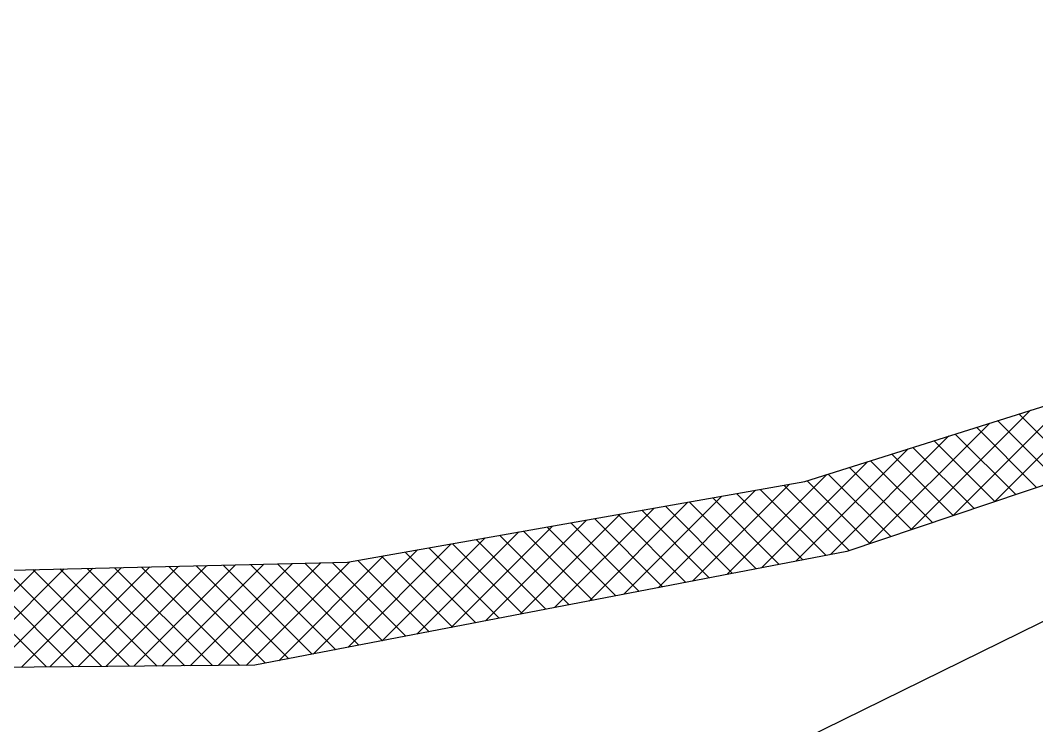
# Model space of a CAD drawing. Header units: metres. Extents: x 268124 to 271097, y 2138069 to 2140457.
# Drawn here: x 270330.4 to 270494.3, y 2138308.8 to 2138422.5 of the extents above; entities that cross this region are included whole.
import ezdxf

# ---------------------------------------------------------------- set-up
doc = ezdxf.new("R2010")
doc.units = ezdxf.units.M
doc.layers.add('PORT', color=5, linetype='Continuous')
doc.layers.add('village', color=3, linetype='Continuous')

msp = doc.modelspace()

# ---------------------------------------------------------------- linework, layer by layer
at = {"layer": 'PORT'}
for p, q in [((270456.9, 2138348.13), (270513.16, 2138365.89)), ((270518.25, 2138355.24), (270463.69, 2138336.86)), ((270383.18, 2138335.11), (270456.9, 2138348.13)), ((270463.69, 2138336.86), (270368.22, 2138318.49)), ((270281.62, 2138332.74), (270383.18, 2138335.11)), ((270368.22, 2138318.49), (270223.11, 2138317.3))]:
    msp.add_line(p, q, dxfattribs=at)
at = {"layer": 'PORT', "linetype": 'Continuous'}
for p, q in [((270487.55, 2138344.9), (270506.4, 2138363.76)), ((270480.78, 2138342.62), (270499.84, 2138361.69)), ((270474.01, 2138340.34), (270493.28, 2138359.61)), ((270501, 2138349.43), (270491.41, 2138359.02)), ((270467.24, 2138338.06), (270486.72, 2138357.54)), ((270494.28, 2138347.17), (270484.58, 2138356.87)), ((270497.64, 2138348.3), (270488, 2138357.95)), ((270461.04, 2138336.35), (270480.16, 2138355.47)), ((270487.57, 2138344.9), (270477.76, 2138354.71)), ((270490.93, 2138346.04), (270481.17, 2138355.79)), ((270455.48, 2138335.28), (270473.6, 2138353.4)), ((270484.21, 2138343.77), (270474.34, 2138353.64)), ((270477.49, 2138341.51), (270467.52, 2138351.48)), ((270480.85, 2138342.64), (270470.93, 2138352.56)), ((270449.92, 2138334.21), (270467.04, 2138351.33)), ((270474.13, 2138340.38), (270464.1, 2138350.41)), ((270444.36, 2138333.14), (270460.48, 2138349.26)), ((270467.41, 2138338.12), (270457.28, 2138348.25)), ((270470.77, 2138339.25), (270460.69, 2138349.33)), ((270433.24, 2138331), (270448.97, 2138346.73)), ((270438.8, 2138332.07), (270454.42, 2138347.69)), ((270460.33, 2138336.22), (270449.69, 2138346.86)), ((270464.05, 2138336.99), (270453.51, 2138347.53)), ((270427.68, 2138329.93), (270443.51, 2138345.77)), ((270452.8, 2138334.77), (270442.06, 2138345.51)), ((270456.57, 2138335.49), (270445.87, 2138346.19)), ((270416.56, 2138327.79), (270432.61, 2138343.84)), ((270422.12, 2138328.86), (270438.06, 2138344.81)), ((270441.5, 2138332.59), (270430.61, 2138343.49)), ((270445.27, 2138333.32), (270434.43, 2138344.16)), ((270449.04, 2138334.04), (270438.24, 2138344.84)), ((270405.44, 2138325.65), (270421.7, 2138341.92)), ((270411, 2138326.72), (270427.15, 2138342.88)), ((270433.97, 2138331.15), (270422.98, 2138342.14)), ((270437.74, 2138331.87), (270426.79, 2138342.82)), ((270394.32, 2138323.52), (270410.8, 2138339.99)), ((270399.88, 2138324.59), (270416.25, 2138340.95)), ((270422.68, 2138328.97), (270411.53, 2138340.12)), ((270426.44, 2138329.7), (270415.35, 2138340.79)), ((270430.21, 2138330.42), (270419.16, 2138341.47)), ((270388.76, 2138322.45), (270405.34, 2138339.03)), ((270415.15, 2138327.52), (270403.9, 2138338.77)), ((270418.91, 2138328.25), (270407.71, 2138339.45)), ((270377.64, 2138320.31), (270394.44, 2138337.1)), ((270383.2, 2138321.38), (270399.89, 2138338.06)), ((270403.85, 2138325.35), (270392.45, 2138336.75)), ((270407.61, 2138326.07), (270396.27, 2138337.42)), ((270411.38, 2138326.8), (270400.08, 2138338.1)), ((270362.31, 2138318.44), (270378.88, 2138335.01)), ((270366.84, 2138318.48), (270383.53, 2138335.17)), ((270372.08, 2138319.24), (270388.98, 2138336.14)), ((270392.55, 2138323.17), (270380.67, 2138335.05)), ((270396.32, 2138323.9), (270384.82, 2138335.4)), ((270400.08, 2138324.62), (270388.63, 2138336.07)), ((270317.04, 2138318.07), (270332.9, 2138333.94)), ((270334.65, 2138318.22), (270319.24, 2138333.62)), ((270321.56, 2138318.11), (270337.5, 2138334.05)), ((270339.1, 2138318.25), (270323.63, 2138333.72)), ((270326.09, 2138318.15), (270342.1, 2138334.15)), ((270343.56, 2138318.29), (270328.02, 2138333.83)), ((270330.62, 2138318.18), (270346.7, 2138334.26)), ((270348.01, 2138318.33), (270332.41, 2138333.93)), ((270335.14, 2138318.22), (270351.29, 2138334.37)), ((270352.46, 2138318.36), (270336.8, 2138334.03)), ((270339.67, 2138318.26), (270355.89, 2138334.48)), ((270356.92, 2138318.4), (270341.18, 2138334.13)), ((270344.2, 2138318.29), (270360.49, 2138334.58)), ((270361.37, 2138318.44), (270345.57, 2138334.23)), ((270348.73, 2138318.33), (270365.08, 2138334.69)), ((270365.82, 2138318.47), (270349.96, 2138334.34)), ((270353.25, 2138318.37), (270369.68, 2138334.8)), ((270369.96, 2138318.83), (270354.35, 2138334.44)), ((270357.78, 2138318.41), (270374.28, 2138334.9)), ((270373.73, 2138319.55), (270358.74, 2138334.54)), ((270377.49, 2138320.28), (270363.12, 2138334.64)), ((270381.26, 2138321), (270367.51, 2138334.75)), ((270385.02, 2138321.73), (270371.9, 2138334.85)), ((270388.79, 2138322.45), (270376.29, 2138334.95))]:
    msp.add_line(p, q, dxfattribs=at)
at = {"layer": 'village', "color": 3}
msp.add_line((270693.09, 2138422.5), (270370.22, 2138264.17), dxfattribs=at)

doc.saveas('drawing.dxf')
